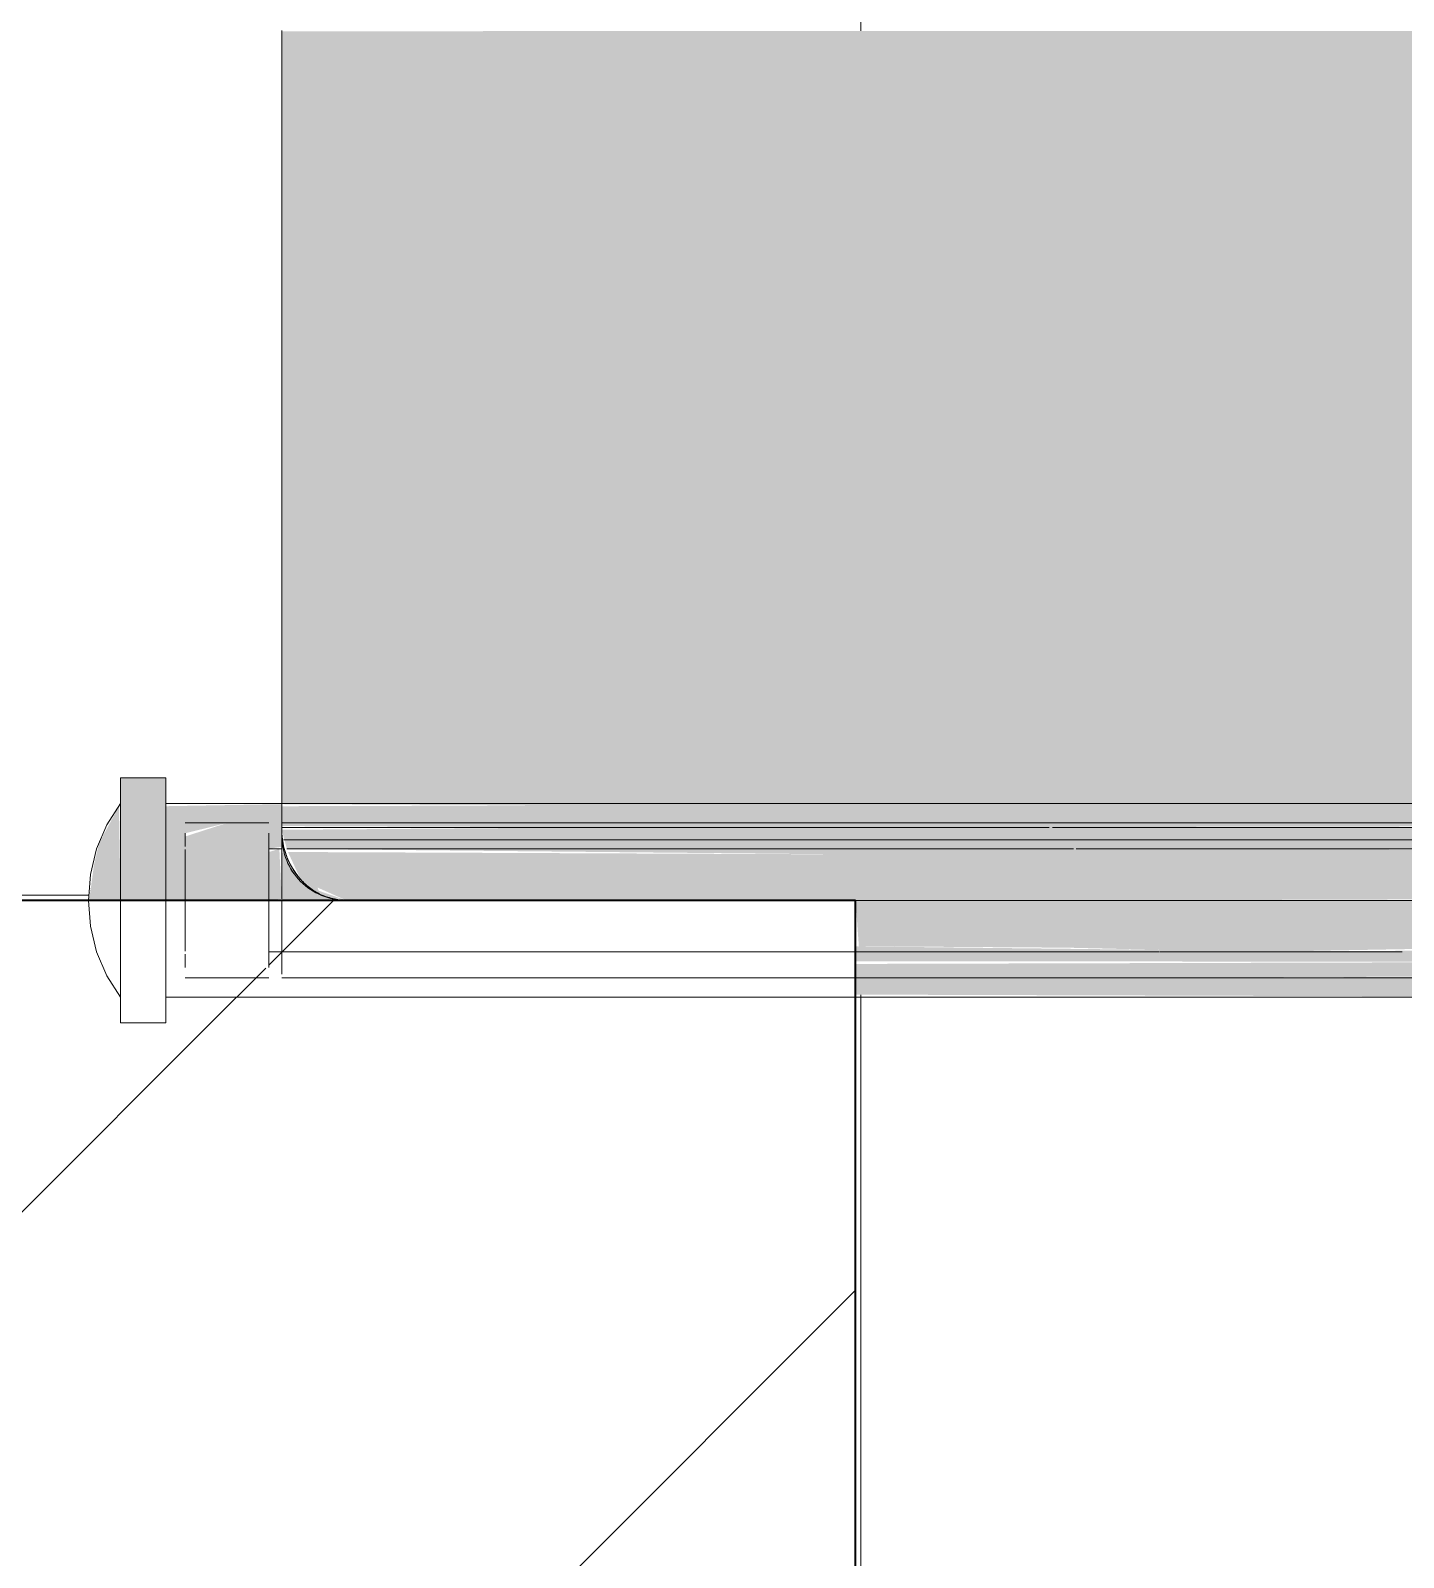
# Model space of a CAD drawing. Header units: millimetres. Extents: x 0 to 102275, y -2706 to 7916.
# Drawn here: x 87748.7 to 87855.2, y 549 to 667.5 of the extents above; entities that cross this region are included whole.
import ezdxf

# ---------------------------------------------------------------- set-up
doc = ezdxf.new("R2010")
doc.units = ezdxf.units.MM
for name, color, linetype, lineweight in [('0-1', 7, 'Continuous', 9), ('A-WALL-PATT', 7, 'Continuous', 9), ('P-SANR-FIXT', 7, 'Continuous', 9)]:
    doc.layers.add(name, color=color, linetype=linetype, lineweight=lineweight)
doc.layers.add('0-2', color=7, linetype='Continuous', lineweight=9, transparency=0.7)
doc.layers.add('A-DETL', color=5, linetype='Continuous', lineweight=40, true_color=0x0000ff)
doc.layers.add('A-DETL-GENF-1', color=7, linetype='Continuous', lineweight=9, true_color=0xe0e0e0)
pattern_1 = [(45, (86818.653, 0), (-35.3553, 35.3553), [])]

# ---------------------------------------------------------------- blocks, each defined once
blk = doc.blocks.new('Sanitary_Toilet-Accessories_Gessi_Wall-mounted-paper-roll-holder-65449 - Chrome-30916167-Развертка 1_15-3')
at = {"layer": '0-2'}
for points in [[(-69767.86, 666.4), (-69685.5, 666.44), (-69685.5, 667.44), (-69804.5, 667.4), (-69804.5, 666.44), (-69771.9, 666.41)], [(-69770.82, 607.3), (-69697.17, 607.51), (-69695.47, 611.16), (-69693.44, 614.21), (-69690.81, 616.88), (-69688.23, 618.81), (-69685.5, 620.68), (-69685.5, 666.44), (-69804.5, 666.44), (-69804.5, 607.46), (-69774.07, 607.31)], [(-69815, 600), (-69813.5, 600), (-69813.5, 609.5), (-69817, 609.5), (-69817, 600), (-69815.13, 600)], [(-69819.5, 600), (-69817, 600), (-69817.13, 607.3), (-69818.67, 604.42), (-69819.06, 602.77), (-69819.41, 600.2)], [(-69813.07, 600), (-69812, 600), (-69812, 605.2), (-69808.75, 606), (-69805.5, 604.95), (-69805.5, 604), (-69804.5, 604.16), (-69804.5, 607.46), (-69813.5, 607.3), (-69813.5, 600)], [(-69807.13, 600), (-69805.5, 600), (-69805.5, 605.2), (-69808.75, 606), (-69812, 604.95), (-69812, 600), (-69807.56, 600)], [(-69752.01, 603.48), (-69721.88, 603.93), (-69698.14, 603.94), (-69698.05, 605.71), (-69779.56, 605.66), (-69804.5, 605.47), (-69804.11, 603.99), (-69752.19, 603.48)], [(-69805.5, 600), (-69804.5, 600.13), (-69804.69, 603.99), (-69805.5, 603.75), (-69805.5, 600.13)], [(-69819.5, 600), (-69819.27, 601.22), (-69819.46, 600.28)], [(-69729.32, 596), (-69698.23, 596.56), (-69698.6, 600), (-69760, 600), (-69759.75, 596.44), (-69743.6, 596.33), (-69732.13, 596.06)], [(-69697.93, 595.24), (-69698.22, 596.16), (-69722.12, 596.07), (-69736.3, 596.16), (-69760, 596.43), (-69760, 595.27), (-69698, 595.24)], [(-69737.45, 594), (-69697.67, 594.16), (-69698.22, 595.24), (-69760, 595.07), (-69760, 594), (-69738.24, 594)], [(-69698, 592.5), (-69698.22, 594.14), (-69732.69, 594), (-69760, 594), (-69760, 592.69), (-69698.18, 592.5)]]:
    blk.add_hatch(color=256, dxfattribs=at).paths.add_polyline_path(points)
h = blk.add_hatch(color=256, dxfattribs=at)
h.paths.add_polyline_path([(-69770.82, 605.64), (-69697.75, 605.76), (-69697.4, 607.48), (-69707, 607.46), (-69784.14, 607.36), (-69804.5, 607.3), (-69804.5, 605.76), (-69774.75, 605.64)])
h.paths.add_polyline_path([(-69755.75, 607.24), (-69755.69, 607.24), (-69752.35, 607.24)])
h = blk.add_hatch(color=256, dxfattribs=at)
h.paths.add_polyline_path([(-69739.56, 600), (-69698.5, 600.13), (-69698.5, 603.84), (-69721.88, 603.93), (-69736.01, 603.85), (-69760.04, 603.56), (-69804.02, 603.75), (-69803.06, 601.67), (-69801.41, 600.38), (-69799.5, 600), (-69741.31, 600)])
h.paths.add_polyline_path([(-69799.5, 600), (-69801.49, 600.46), (-69801.74, 601), (-69799.79, 600.13)])
h.paths.add_polyline_path([(-69688.86, 600.73), (-69688.79, 601.08), (-69688.85, 600.78)])
h.paths.add_polyline_path([(-69803.23, 601.67), (-69804.2, 603.51), (-69803.74, 602.48), (-69803.25, 601.7)])
h = blk.add_hatch(color=256, dxfattribs=at)
h.paths.add_polyline_path([(-69803.23, 601.67), (-69803.23, 601.91), (-69803.24, 601.7)])
h.paths.add_polyline_path([(-69802.47, 600), (-69800.16, 600.13), (-69801.54, 600.47), (-69803.38, 601.91), (-69804.25, 603.75), (-69804.5, 603.65), (-69804.5, 600), (-69803.11, 600)])
h = blk.add_hatch(color=256, dxfattribs=at)
h.paths.add_polyline_path([(-69799.5, 600), (-69802.05, 600.89), (-69801.49, 600.46), (-69800.07, 600.13)])
h.paths.add_polyline_path([(-69688.94, 600.36), (-69688.93, 600.36), (-69688.86, 600.73)])
at = {"layer": '0-1'}
for p, q in [((-69813.5, 609.5), (-69817, 609.5)), ((-69804.5, 607.5), (-69813.5, 607.5)), ((-69698, 607.5), (-69804.5, 607.5)), ((-69805.5, 606), (-69812, 606)), ((-69696.39, 606), (-69804.5, 606)), ((-69804.5, 604), (-69805.5, 604)), ((-69743.1, 604), (-69804.12, 604)), ((-69697.29, 604), (-69742.89, 604)), ((-69819.5, 600), (-69819.34, 597.99)), ((-69805.5, 596), (-69804.5, 596)), ((-69804.5, 596), (-69760.04, 596)), ((-69760, 596), (-69736.43, 596)), ((-69736.39, 596), (-69717.61, 596)), ((-69812, 594), (-69805.5, 594)), ((-69804.5, 594), (-69760.04, 594)), ((-69760, 594), (-69691.46, 594)), ((-69813.5, 592.5), (-69760.04, 592.5)), ((-69760, 592.5), (-69698, 592.5)), ((-69817, 590.5), (-69813.5, 590.5))]:
    blk.add_line(p, q, dxfattribs=at)
at = {"layer": '0-1', "flags": 128}
for points in [[(-69817, 607.51), (-69818.06, 605.85), (-69818.86, 603.99), (-69819.34, 602.01), (-69819.5, 600)], [(-69819.5, 600), (-69819.34, 602.01), (-69818.86, 603.99), (-69818.06, 605.85), (-69817, 607.51)], [(-69817, 592.49), (-69818.06, 594.15), (-69818.86, 596.01), (-69819.34, 597.99), (-69819.5, 600)], [(-69819.34, 597.99), (-69818.86, 596.01), (-69818.06, 594.15), (-69817, 592.49)]]:
    blk.add_lwpolyline(points, dxfattribs=at)
at = {"layer": 'P-SANR-FIXT'}
for p, q in [((-69804.5, 667.45), (-69804.5, 666.61)), ((-69804.5, 666.69), (-69804.5, 667.45)), ((-69804.5, 666.74), (-69804.5, 667.44)), ((-69804.5, 667.44), (-69804.5, 605.47)), ((-69804.5, 655.16), (-69804.5, 666.74)), ((-69804.5, 665.55), (-69804.5, 666.62)), ((-69804.5, 666.61), (-69804.5, 665.74)), ((-69804.5, 664.76), (-69804.5, 666.28)), ((-69804.5, 666.28), (-69804.5, 605.5)), ((-69804.5, 665.74), (-69804.5, 664.89)), ((-69804.5, 663.2), (-69804.5, 665.55)), ((-69804.5, 662.91), (-69804.5, 664.76)), ((-69804.5, 664.74), (-69804.5, 658.38)), ((-69804.5, 660.43), (-69804.5, 663.2)), ((-69804.5, 660.7), (-69804.5, 662.91)), ((-69804.5, 656.77), (-69804.5, 660.7)), ((-69804.5, 657.61), (-69804.5, 660.43)), ((-69804.5, 658.09), (-69804.5, 636.77)), ((-69804.5, 650.31), (-69804.5, 657.61)), ((-69804.5, 654.41), (-69804.5, 656.77)), ((-69804.5, 612.83), (-69804.5, 655.16)), ((-69804.5, 636.16), (-69804.5, 654.41)), ((-69804.5, 640.81), (-69804.5, 650.18)), ((-69804.5, 637.64), (-69804.5, 640.81)), ((-69804.5, 630.23), (-69804.5, 637.64)), ((-69804.5, 636.72), (-69804.5, 608.05)), ((-69804.5, 632.96), (-69804.5, 636.16)), ((-69804.5, 625.34), (-69804.5, 632.96)), ((-69804.5, 624.56), (-69804.5, 630.23)), ((-69804.5, 619.22), (-69804.5, 625.34)), ((-69804.5, 618.24), (-69804.5, 624.56)), ((-69804.5, 613.11), (-69804.5, 619.22)), ((-69804.5, 605), (-69804.5, 618.24)), ((-69804.5, 618.17), (-69804.5, 607.49)), ((-69804.5, 605.47), (-69804.5, 617.97)), ((-69804.5, 608.05), (-69804.5, 613.11)), ((-69804.5, 607.49), (-69804.5, 612.64)), ((-69817, 609.5), (-69817, 607.67)), ((-69817, 600), (-69817, 609.5)), ((-69813.5, 609.5), (-69813.5, 600)), ((-69813.5, 607.66), (-69813.5, 609.5)), ((-69817, 607.67), (-69817, 600)), ((-69817, 600), (-69817, 607.51)), ((-69817, 600), (-69817, 607.51)), ((-69813.5, 600), (-69813.5, 607.66)), ((-69813.5, 607.5), (-69813.5, 606.5)), ((-69813.5, 600), (-69813.5, 607.5)), ((-69804.5, 607.47), (-69804.5, 608.05)), ((-69804.5, 608.05), (-69804.5, 607.47)), ((-69804.5, 606.95), (-69804.5, 607.49)), ((-69804.5, 607.49), (-69804.5, 606.95)), ((-69813.5, 606.5), (-69813.5, 600)), ((-69804.5, 606.69), (-69804.5, 607.2)), ((-69804.5, 607.2), (-69804.5, 606.69)), ((-69804.5, 606.22), (-69804.5, 606.69)), ((-69804.5, 606.69), (-69804.5, 606.22)), ((-69804.5, 606.22), (-69804.5, 606.68)), ((-69804.5, 606.68), (-69804.5, 606.22)), ((-69812, 605.2), (-69812, 604.18)), ((-69812, 604.18), (-69812, 605.2)), ((-69805.5, 604.43), (-69805.5, 605.2)), ((-69805.5, 605.2), (-69805.5, 604.43)), ((-69804.5, 605.79), (-69804.5, 606.21)), ((-69804.5, 606.21), (-69804.5, 605.79)), ((-69804.5, 606), (-69804.5, 605.76)), ((-69804.5, 604.5), (-69804.5, 605.91)), ((-69804.5, 605.91), (-69804.5, 604.5)), ((-69774.75, 605.64), (-69804.5, 605.64)), ((-69804.5, 605.59), (-69804.5, 604.33)), ((-69804.5, 604.18), (-69804.5, 605.5)), ((-69804.5, 605.5), (-69804.5, 604.18)), ((-69804.5, 605.5), (-69804.5, 605)), ((-69804.5, 604.7), (-69804.5, 605.47)), ((-69745, 605.64), (-69774.75, 605.64)), ((-69715.25, 605.64), (-69744.73, 605.64)), ((-69812, 603.94), (-69812, 600)), ((-69812, 600), (-69812, 603.94)), ((-69805.5, 604.41), (-69805.5, 600)), ((-69805.5, 603.24), (-69805.5, 604.33)), ((-69805.5, 604), (-69805.5, 602.83)), ((-69805.5, 602.83), (-69805.5, 604)), ((-69804.5, 604.62), (-69804.5, 605)), ((-69804.5, 605), (-69804.5, 604.7)), ((-69804.5, 603.04), (-69804.5, 604.6)), ((-69804.5, 604.31), (-69804.5, 600.13)), ((-69804.5, 603.1), (-69804.5, 604.31)), ((-69804.5, 604.31), (-69804.5, 603.1)), ((-69804.5, 602.88), (-69804.5, 604.01)), ((-69804.5, 604.01), (-69804.5, 602.88)), ((-69805.5, 600), (-69805.5, 603.12)), ((-69805.5, 602.73), (-69805.5, 600)), ((-69805.5, 600), (-69805.5, 602.73)), ((-69804.5, 600.15), (-69804.5, 603.04)), ((-69804.5, 601.84), (-69804.5, 602.79)), ((-69804.5, 602.79), (-69804.5, 600.14)), ((-69804.5, 600.13), (-69804.5, 602.6)), ((-69804.5, 602.6), (-69804.5, 600.13)), ((-69804.5, 600.14), (-69804.5, 601.84)), ((-69817, 592.49), (-69817, 600)), ((-69817, 593.5), (-69817, 600)), ((-69817, 600), (-69817, 592.33)), ((-69817, 590.5), (-69817, 600)), ((-69813.5, 600), (-69813.5, 590.5)), ((-69813.5, 592.34), (-69813.5, 600)), ((-69813.5, 600), (-69813.5, 592.5)), ((-69813.5, 593.5), (-69813.5, 600)), ((-69812, 596.06), (-69812, 600)), ((-69812, 600), (-69812, 596.06)), ((-69805.5, 600), (-69805.5, 596.88)), ((-69805.5, 595.59), (-69805.5, 600)), ((-69805.5, 600), (-69805.5, 597.27)), ((-69805.5, 597.27), (-69805.5, 600)), ((-69804.5, 597.39), (-69804.5, 600.01)), ((-69804.5, 597.33), (-69804.5, 600)), ((-69804.5, 600), (-69804.5, 596.84)), ((-69804.5, 599.99), (-69804.5, 596.56)), ((-69799.5, 600), (-69760.04, 600)), ((-69760.04, 600), (-69799.5, 600)), ((-69805.5, 597.17), (-69805.5, 596)), ((-69805.5, 596), (-69805.5, 597.17)), ((-69804.5, 595.37), (-69804.5, 597.13)), ((-69804.5, 596.54), (-69804.5, 597.06)), ((-69812, 594.8), (-69812, 595.82)), ((-69812, 595.82), (-69812, 594.8)), ((-69805.5, 596.76), (-69805.5, 595.67)), ((-69804.5, 596.56), (-69804.5, 595.66)), ((-69804.5, 596.55), (-69804.5, 595.64)), ((-69804.5, 595.87), (-69804.5, 596.45)), ((-69804.5, 594.99), (-69804.5, 595.65)), ((-69804.5, 595.64), (-69804.5, 594.28)), ((-69805.5, 595.57), (-69805.5, 594.8)), ((-69805.5, 594.8), (-69805.5, 595.57)), ((-69805.5, 594.8), (-69805.5, 594.8)), ((-69804.5, 595.53), (-69804.5, 595.35)), ((-69804.5, 594.3), (-69804.5, 594.99)), ((-69817, 592.49), (-69817, 593.5)), ((-69813.5, 592.5), (-69813.5, 593.5)), ((-69817, 592.33), (-69817, 590.5)), ((-69813.5, 590.5), (-69813.5, 592.34))]:
    blk.add_line(p, q, dxfattribs=at)
at = {"layer": 'P-SANR-FIXT', "flags": 128}
for points in [[(-69804.36, 604.7), (-69745, 604.7), (-69692.89, 604.7)], [(-69760, 600), (-69745, 600), (-69690.5, 600)], [(-69690.5, 600), (-69745, 600), (-69760, 600)]]:
    blk.add_lwpolyline(points, dxfattribs=at)
at = {"layer": 'P-SANR-FIXT'}
for points, knots in [([(-69804.5, 605.47), (-69804.49, 604.76), (-69804.26, 603.44), (-69803.47, 602.06), (-69802.76, 601.33), (-69802.23, 600.88), (-69801.64, 600.51), (-69801.03, 600.26), (-69800.38, 600.08), (-69799.86, 600.01), (-69799.5, 600)], [0, 0, 0, 0, 0.25, 0.5, 0.5625, 0.625, 0.75, 0.8125, 0.875, 1, 1, 1, 1]), ([(-69803.04, 601.62), (-69803.48, 602.13), (-69804, 602.99), (-69804.31, 603.96), (-69804.46, 604.62), (-69804.5, 605.13), (-69804.5, 605.47)], [0.5, 0.5, 0.5, 0.5, 0.75, 0.8125, 0.875, 1, 1, 1, 1]), ([(-69801.5, 600.46), (-69801.79, 600.6), (-69802.21, 600.84), (-69802.66, 601.23), (-69802.85, 601.42), (-69802.92, 601.5)], [0.25, 0.25, 0.25, 0.25, 0.375, 0.4375, 0.4790254, 0.4790254, 0.4790254, 0.4790254])]:
    blk.add_open_spline(points, degree=3, knots=knots, dxfattribs=at)
for points in [[(-69804.42, 604.45), (-69804.48, 604.79), (-69804.5, 605.13), (-69804.5, 605.47)], [(-69804.5, 605), (-69804.5, 604.35), (-69804.24, 603.04), (-69803.5, 601.93), (-69803.04, 601.47)], [(-69799.5, 600), (-69800.15, 600), (-69801.46, 600.26), (-69803.13, 601.37), (-69804.24, 603.04), (-69804.5, 604.35), (-69804.5, 605)], [(-69804.15, 603.47), (-69804.21, 603.64), (-69804.31, 603.96), (-69804.39, 604.29), (-69804.42, 604.45)], [(-69803.58, 602.35), (-69803.81, 602.71), (-69804, 603.1), (-69804.15, 603.47)], [(-69803.04, 601.62), (-69803.23, 601.84), (-69803.41, 602.09), (-69803.58, 602.35)], [(-69803.04, 601.47), (-69802.57, 601), (-69802.02, 600.63), (-69801.41, 600.38)], [(-69799.5, 600), (-69799.87, 600.02), (-69800.58, 600.12), (-69801.21, 600.33), (-69801.5, 600.46)], [(-69801.41, 600.38), (-69800.81, 600.13), (-69800.15, 600), (-69799.5, 600)]]:
    blk.add_open_spline(points, degree=3, dxfattribs=at)

msp = doc.modelspace()

# ---------------------------------------------------------------- hatches: boundary and pattern name
at = {"layer": 'A-DETL-GENF-1'}
h = msp.add_hatch(dxfattribs=at)
h.set_pattern_fill('FP_24', color=256, style=0, pattern_type=2)
h.set_pattern_definition(pattern_1)
h.paths.add_polyline_path([(87212.69, 0), (87425.44, 0), (87548.06, 32.93), (87548.1, 0), (87812.69, 0), (87812.69, 251.63), (87807.28, 256.11), (87802.34, 261.62), (87776.46, 261.6), (87783, 286.05), (87781.35, 288.42), (87772.97, 302.96), (87764.47, 321.81), (87762.1, 328.46), (87756.9, 345.85), (87755.78, 350.76), (87753.67, 362.89), (87751.56, 382.21), (87751.56, 400), (87812.69, 400), (87812.65, 592.69), (87759.19, 592.46), (87759.19, 590.5), (87755.69, 590.5), (87755.55, 592.7), (87754.01, 595.58), (87753.55, 597.33), (87753.19, 600), (87212.69, 600), (87212.69, 115.94)])
h = msp.add_hatch(dxfattribs=at)
h.set_pattern_fill('FP_24', color=256, style=0, pattern_type=2)
h.set_pattern_definition(pattern_1)
h.paths.add_polyline_path([(87757.14, 590.5), (87759.19, 590.5), (87759.19, 592.5), (87812.69, 592.78), (87812.65, 594), (87768.19, 594.28), (87768.19, 596.01), (87767.19, 595.76), (87767.19, 594.8), (87763.93, 594), (87760.69, 595.08), (87760.69, 600), (87753.27, 599.8), (87753.39, 599.12), (87753.84, 595.99), (87755.55, 592.7), (87755.69, 592.27), (87755.69, 590.5), (87756.74, 590.5)])
h = msp.add_hatch(dxfattribs=at)
h.set_pattern_fill('FP_24', color=256, style=0, pattern_type=2)
h.set_pattern_definition(pattern_1)
h.paths.add_polyline_path([(87768.19, 596.01), (87768.19, 595.23), (87812.69, 595.43), (87812.65, 596.44), (87770.22, 596.03)])
h.paths.add_polyline_path([(87763.94, 594), (87767.19, 595.04), (87767.19, 596), (87768.19, 596.25), (87768.19, 600), (87760.69, 600), (87760.69, 594.8), (87763.93, 594)])
h = msp.add_hatch(dxfattribs=at)
h.set_pattern_fill('FP_24', color=256, style=0, pattern_type=2)
h.set_pattern_definition(pattern_1)
h.paths.add_polyline_path([(87768.19, 596.01), (87812.69, 596.7), (87812.65, 600), (87768.19, 600), (87768.19, 596.01)])
h = msp.add_hatch(dxfattribs=at)
h.set_pattern_fill('FP_24', color=256, style=0, pattern_type=2)
h.set_pattern_definition(pattern_1)
h.paths.add_polyline_path([(87812.69, 594), (87812.65, 595.27), (87768.19, 595.2), (87768.19, 594.28), (87812.65, 594)])
at = {"layer": 'A-WALL-PATT'}
h = msp.add_hatch(dxfattribs=at)
h.set_pattern_fill('FP_22', color=256, style=0, pattern_type=2)
h.set_pattern_definition([(90, (88412.7, 0), (-600, 4e-14), []), (180, (88412.7, 0), (-7e-14, -600), [])])
h.paths.add_polyline_path([(88343.01, 0), (88396.69, 0), (88396.69, 380), (88346.69, 380), (88346.69, 272.71), (88322.9, 266.18), (88337.69, 0)])
h.paths.add_polyline_path([(86023.69, 0), (86896.92, 0), (86896.92, 100), (86912.69, 100), (86912.69, 0), (87105.08, 0), (87105.08, 10), (87112.11, 10), (87112.11, 32.93), (87114.61, 32.93), (87114.61, 202.93), (87115.56, 206.11), (87116.55, 207.67), (87117.16, 208.24), (87118.41, 209), (87121.69, 210), (87121.69, 1650), (87137.69, 1650), (87137.74, 209.98), (87141.64, 208.59), (87142.61, 207.99), (87144.2, 205.68), (87144.76, 202.93), (87144.76, 32.93), (87147.26, 32.93), (87147.26, 10), (87154.29, 10), (87154.29, 0), (87212.69, 0), (87212.69, 600), (87753.22, 600.28), (87754.01, 604.42), (87755.55, 607.3), (87755.69, 607.73), (87755.69, 609.5), (87759.19, 609.5), (87759.19, 607.5), (87768.19, 607.5), (87768.19, 667.44), (87887.19, 667.4), (87887.19, 620.34), (87891.43, 621.88), (87897.51, 622.41), (87903.38, 621.47), (87903.64, 621.4), (87906.9, 620.05), (87910.6, 617.68), (87912.85, 615.61), (87915.46, 612.37), (87917.67, 608.13), (87918.72, 604.3), (87918.95, 602.98), (87919.17, 599.23), (87918.44, 594.24), (87918.08, 593.05), (87916.73, 589.79), (87914.13, 585.79), (87912.3, 583.83), (87909.06, 581.28), (87906.77, 579.9), (87901.94, 578.12), (87896.69, 577.5), (87889.99, 578.53), (87889.73, 578.6), (87886.47, 579.95), (87882.77, 582.32), (87880.78, 584.09), (87877.91, 587.63), (87875.7, 591.87), (87875.29, 592.5), (87812.69, 592.68), (87812.69, 400), (88257.26, 400), (88264.33, 657.69), (88266.69, 750), (88266.69, 790), (88331.69, 790), (88331.69, 795), (88332.4, 797.57), (88334.86, 799.52), (88337.46, 800), (88362.37, 799.82), (88364.24, 799.24), (88366.02, 797.4), (88366.69, 795), (88366.69, 790), (88396.69, 790), (88396.69, 1800), (86912.69, 1800), (86912.69, 770), (86897.42, 770), (86897.42, 804), (86023.69, 804), (86023.69, 770), (86872.69, 770), (86872.69, 100), (86023.69, 100)])
h.paths.add_polyline_path([(87892.33, 0), (87892.24, 207.47), (87876.29, 211.98), (87850.34, 223.92), (87833.44, 234.53), (87818.04, 247.18), (87812.69, 251.63), (87812.69, 0)])

# ---------------------------------------------------------------- linework, layer by layer
at = {"layer": 'A-DETL'}
for p, q in [((87812.69, 600), (87212.69, 600)), ((87812.69, 396.6), (87812.69, 600))]:
    msp.add_line(p, q, dxfattribs=at)

# ---------------------------------------------------------------- block references
at = {"layer": 'P-SANR-FIXT'}
msp.add_blockref('Sanitary_Toilet-Accessories_Gessi_Wall-mounted-paper-roll-holder-65449 - Chrome-30916167-Развертка 1_15-3', (157572.69, 0), dxfattribs=at)

doc.saveas('drawing.dxf')
